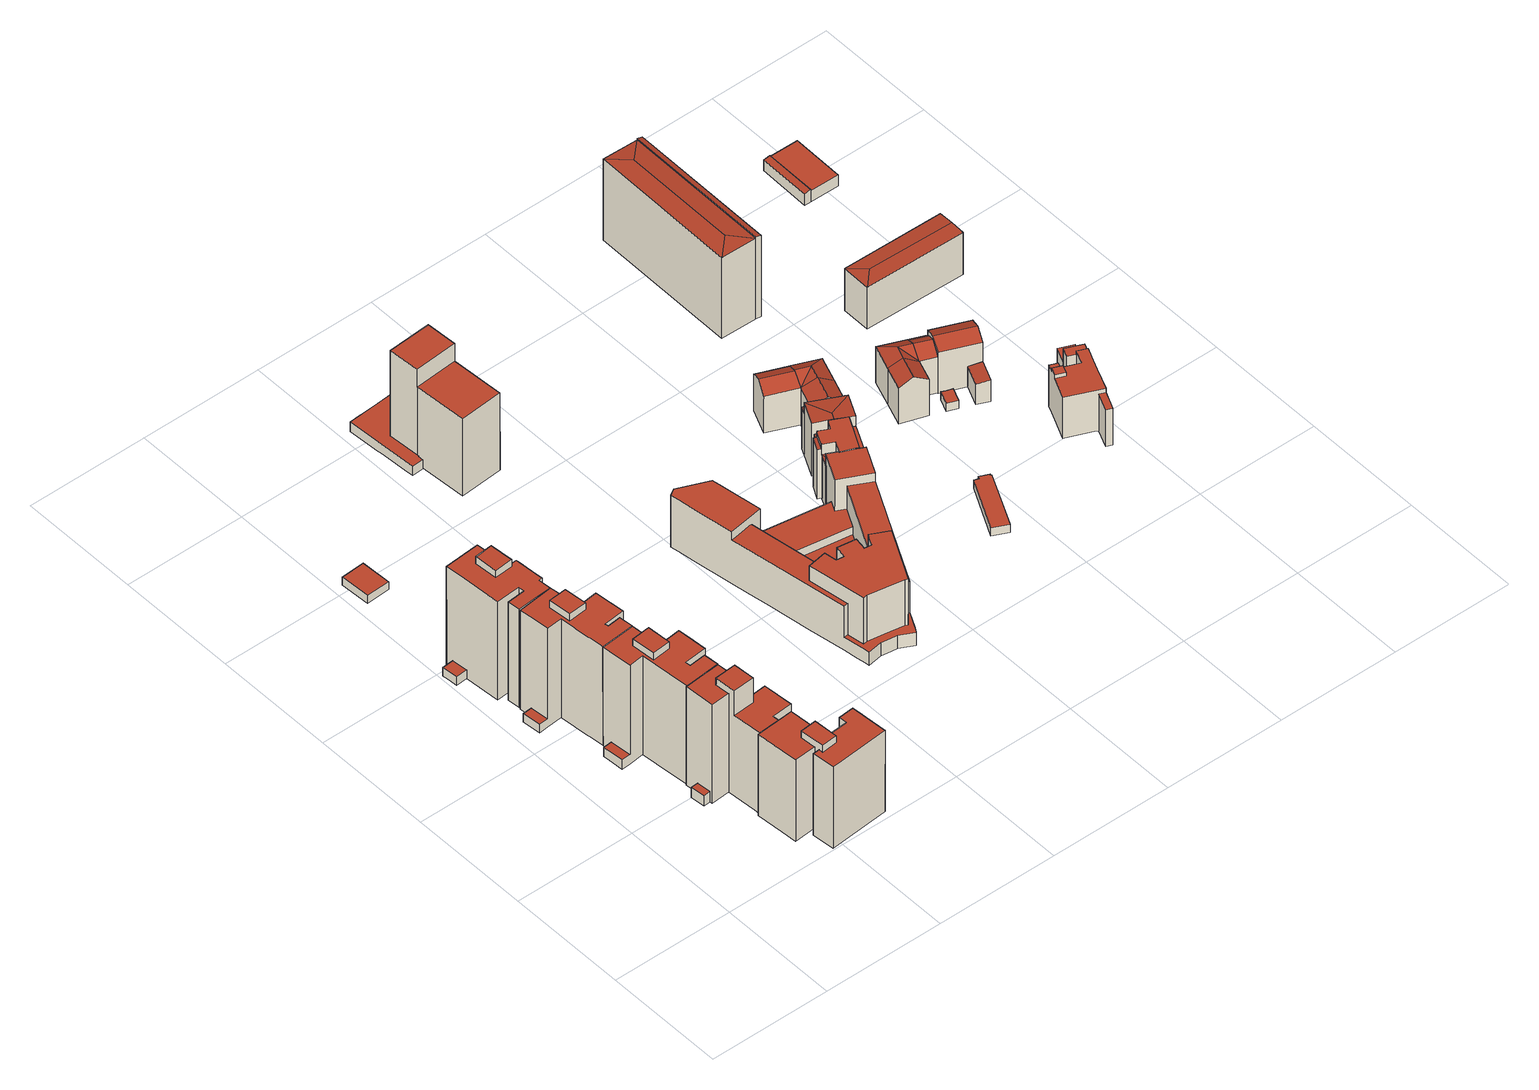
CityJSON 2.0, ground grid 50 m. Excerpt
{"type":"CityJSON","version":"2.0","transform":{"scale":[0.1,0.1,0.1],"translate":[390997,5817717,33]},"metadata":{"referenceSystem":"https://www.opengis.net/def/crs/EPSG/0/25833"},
"CityObjects":{
"building1":{"type":"Building","attributes":{"function":"1341","roofType":"1000","measuredHeight":48.97},"address":[{"locality":"Berlin","thoroughfareNumber":"115","thoroughfareName":"Lindenstr."}],"geometry":[{"type":"MultiSurface","lod":"2","boundaries":[[[0,1,2,3,4,5,6,7]],[[8,9,10,11]],[[12,13,14,15,16,17,18]],[[19,20,21,22,23]],[[24,25,26,27]],[[28,4,3,2,15,14,13]],[[10,29,25,24,30,11]],[[31,32,33,34,35,9,8]],[[23,36,37,38,39,0,7,19]],[[39,38,37,40,41,42,43,44,45]],[[35,34,46,47]],[[48,49,50,43,42]],[[21,20,6,5]],[[51,52,50,49]],[[53,54,55,52,51]],[[56,47,46,57,58]],[[27,26,55,54,53]],[[18,17,16,58,57,33,32,31]],[[7,6,20,19]],[[57,46,34,33]],[[29,10,9,35,47,56,58,16,15,2,1,0,39,45,44,43,50,52,55,26,25]],[[51,49,48,42,41,40,37,36,23,22,21,5,4,28,13,12,18,31,8,11,30,24,27,53]]],"semantics":{"surfaces":[{"type":"WallSurface"},{"type":"RoofSurface"},{"type":"GroundSurface"}],"values":[0,0,0,0,0,0,0,0,0,0,0,0,0,0,0,0,0,0,1,1,1,2]}}]},
"building2":{"type":"Building","attributes":{"function":"1341","roofType":"1000","measuredHeight":49.03},"address":[{"locality":"Berlin","thoroughfareNumber":"114","thoroughfareName":"Lindenstr."}],"geometry":[{"type":"MultiSurface","lod":"2","boundaries":[[[59,60,61,62,63,64,65,66]],[[67,68,69,70,71,72,73,74]],[[75,76,77,78,61,60,59]],[[79,80,81,82,83,67,74,84]],[[66,65,64,85,86,87,88]],[[83,82,81,89,90,91,92,93,94]],[[84,95,96,97,79]],[[98,99,100,63,62]],[[101,102,103,104,105]],[[105,104,106,107]],[[108,109,103,102,101]],[[86,85,100,99]],[[110,71,70,69,78,77,76]],[[111,112,113,114]],[[91,107,106,115,92]],[[113,116,109,108,117,114]],[[87,112,111,88]],[[96,95,73,72]],[[64,63,100,85]],[[113,112,87,86,99,98,62,61,78,69,68,67,83,94,93,92,115,106,104,103,109,116]],[[74,73,95,84]],[[72,71,110,76,75,59,66,88,111,114,117,108,101,105,107,91,90,89,81,80,79,97,96]]],"semantics":{"surfaces":[{"type":"WallSurface"},{"type":"RoofSurface"},{"type":"GroundSurface"}],"values":[0,0,0,0,0,0,0,0,0,0,0,0,0,0,0,0,0,0,1,1,1,2]}}]},
"building3":{"type":"Building","attributes":{"function":"1341","roofType":"1000","measuredHeight":48.98},"address":[{"locality":"Berlin","thoroughfareNumber":"116","thoroughfareName":"Lindenstr."}],"geometry":[{"type":"MultiSurface","lod":"2","boundaries":[[[118,119,120,121,122,123,124,125,126,127,128,129,130,131,132,133,134]],[[128,135,136,129]],[[129,136,137,130]],[[138,139,140,134,133,141,142,143]],[[123,144,145,146,147,124]],[[148,149,150,151,152,153]],[[125,124,147,146,154,155,156,157,158]],[[120,159,160,121]],[[151,155,154,143,142,141,133,132,131,161,153,152]],[[138,162,163,164,122,121,160,165,166,118,134,140,139]],[[130,137,161,131]],[[167,135,128,127]],[[118,166,168,119]],[[156,150,149,148,169,126,125,158,157]],[[126,169,167,127]],[[170,145,144,123,122,164,163,162]],[[119,168,159,120]],[[151,150,156,155]],[[145,170,162,138,143,154,146]],[[159,168,166,165,160]],[[167,169,148,153,161,137,136,135]]],"semantics":{"surfaces":[{"type":"GroundSurface"},{"type":"WallSurface"},{"type":"RoofSurface"}],"values":[0,1,1,1,1,1,1,1,1,1,1,1,1,1,1,1,1,2,2,2,2]}}]},
"building4":{"type":"Building","attributes":{"function":"1341","roofType":"1000","measuredHeight":48.84},"address":[{"locality":"Berlin","thoroughfareNumber":"113","thoroughfareName":"Lindenstr."}],"geometry":[{"type":"MultiSurface","lod":"2","boundaries":[[[171,172,173,174]],[[175,176,177,178]],[[179,180,181,182]],[[183,184,185,186,187]],[[188,189,190,191]],[[192,193,184,183]],[[194,195,176,175]],[[196,197,198,199,200]],[[201,202,193,192]],[[203,204,205,206,207,208]],[[190,180,179,209,191]],[[210,211,212,172,171]],[[194,213,214,200,199,215,216,195]],[[177,217,202,201,178]],[[218,204,203,208,219,220,221]],[[186,185,222,223,224,225,226,187]],[[227,221,220,219,228,174,173,229,230,231]],[[232,207,206,205,182,181,189,188,225,224,223]],[[229,212,211,198,197,196,227,231,230]],[[182,205,204,218,221,227,196,200,214,213,194,175,178,201,192,183,187,226,225,188,191,209,179]],[[173,172,212,229]],[[189,181,180,190]],[[174,228,219,208,207,232,223,222,185,184,193,202,217,177,176,195,216,215,199,198,211,210,171]]],"semantics":{"surfaces":[{"type":"WallSurface"},{"type":"GroundSurface"},{"type":"RoofSurface"}],"values":[0,0,0,0,0,0,0,0,0,0,0,0,0,0,0,0,0,0,0,1,2,2,2]}}]},
"building5":{"type":"Building","attributes":{"function":"1341","roofType":"1000","measuredHeight":40.94},"address":[{"locality":"Berlin","thoroughfareNumber":"1","thoroughfareName":"Brandesstr."}],"geometry":[{"type":"MultiSurface","lod":"2","boundaries":[[[233,234,235,236]],[[237,238,239,240,241,242,243,244,245,246]],[[247,248,249,250,251,252]],[[253,254,255,256]],[[257,258,250,249]],[[243,242,259,260]],[[261,262,263,264,265,266]],[[246,245,254,253]],[[247,252,239,238]],[[233,267,268,265,264,269,270,234]],[[236,235,271,272]],[[256,255,261,266]],[[272,271,260,259,273,274,275,258,257]],[[274,273,241,240]],[[256,266,265,268,267,233,236,272,257,249,248,247,238,237,246,253]],[[263,262,261,255,254,245,244,243,260,271,235,234,270,269,264]],[[258,275,274,240,239,252,251,250]],[[273,259,242,241]]],"semantics":{"surfaces":[{"type":"WallSurface"},{"type":"GroundSurface"},{"type":"RoofSurface"}],"values":[0,0,0,0,0,0,0,0,0,0,0,0,0,0,1,2,2,2]}}]},
"building6":{"type":"Building","attributes":{"function":"2581","roofType":"1000","measuredHeight":3.59},"address":[{"locality":"Berlin","thoroughfareNumber":"111A","thoroughfareName":"Lindenstr."}],"geometry":[{"type":"MultiSurface","lod":"2","boundaries":[[[276,277,278,279]],[[278,280,281,279]],[[277,282,280,278]],[[276,283,282,277]],[[279,281,283,276]],[[282,283,281,280]]],"semantics":{"surfaces":[{"type":"GroundSurface"},{"type":"WallSurface"},{"type":"RoofSurface"}],"values":[0,1,1,1,1,2]}}]},
"building7":{"type":"Building","attributes":{"function":"1301","roofType":"1000","measuredHeight":43.67},"address":[{"locality":"Berlin","thoroughfareNumber":"1","thoroughfareName":"Neuenburger Str."}],"geometry":[{"type":"MultiSurface","lod":"2","boundaries":[[[284,285,286,287]],[[288,289,290,291]],[[292,293,291,294]],[[285,292,294,286]],[[289,295,296,290]],[[295,297,287,296]],[[293,284,297,288]],[[294,291,287,286]],[[291,290,296,287]],[[292,285,284,293]],[[288,297,295,289]]],"semantics":{"surfaces":[{"type":"WallSurface"},{"type":"GroundSurface"},{"type":"RoofSurface"}],"values":[0,0,0,0,0,0,0,1,1,2,2]}}]},
"building8":{"type":"Building","attributes":{"function":"2361","roofType":"1000","measuredHeight":4.18},"address":[{"locality":"Berlin","thoroughfareNumber":"7","thoroughfareName":"Lindenstr."}],"geometry":[{"type":"MultiSurface","lod":"2","boundaries":[[[298,299,300,301,302,303,304,305,306,307,308,309,310,311,312,313,314,315,316]],[[317,318,319,320,321,322,323,324,325,326,327,328,329,330,331,332,333,334,335,336,337]],[[315,328,327,316]],[[299,325,324,300]],[[304,320,319,305]],[[300,324,323,301]],[[313,330,329,314]],[[323,322,321,303,302,301]],[[316,327,326,298]],[[333,332,331,312,311]],[[311,310,309,317,337,336,335,334,333]],[[314,329,328,315]],[[298,326,325,299]],[[309,308,307,306,305,319,318,317]],[[303,321,320,304]],[[312,331,330,313]]],"semantics":{"surfaces":[{"type":"GroundSurface"},{"type":"RoofSurface"},{"type":"WallSurface"}],"values":[0,1,2,2,2,2,2,2,2,2,2,2,2,2,2,2]}}]},
"building9":{"type":"Building","attributes":{"function":"1499","roofType":"1000","measuredHeight":27.24},"address":[{"locality":"Berlin","thoroughfareNumber":"149","thoroughfareName":"Alte Jakobstr."},{"locality":"Berlin","thoroughfareNumber":"148","thoroughfareName":"Alte Jakobstr."},{"locality":"Berlin","thoroughfareNumber":"1","thoroughfareName":"Lindenstr."}],"geometry":[{"type":"MultiSurface","lod":"2","boundaries":[[[338,339,340,341,342,343,344,345,346,347,348,349,350,351,352,353,354,355,356,357,358,359,360,361,362,363]],[[364,365,366,367,368,369,370,371,372,373]],[[374,375,376,377,378,379,380,381,382,383,384]],[[382,381,385,386]],[[387,388,389,390,391,392,393,394,395,396,397]],[[398,399,400,401,402]],[[403,404,405,406,407,408,409]],[[357,410,411,358]],[[412,413,371,370]],[[414,415,416,417,418,419,420,421,403,409,393,392,386,385]],[[338,363,422,423,424,425,426,427,339]],[[369,368,367,366,428,429]],[[430,431,432,424,423,422,363,362,433,434]],[[435,436,437,375,374,384,383]],[[438,439,440,441,442,432,431,430]],[[443,444,421,420,419,445,446,447,448]],[[448,449,399,398,450,413,412,439,438,406,405,444,443]],[[451,452,453,454,455,456,457,458]],[[459,460,461,415,414]],[[364,373,454,453,452]],[[458,457,456,378,377]],[[462,463,397,396,395,464,465,361,360,359,466,467]],[[411,462,467,466,359,358]],[[344,343,468,469]],[[470,471,347,346]],[[346,345,344,469,472,470]],[[389,388,473,474,475,410,357,356,355,354,353,352,351,350,349,348,347,471,476,437,436,435]],[[361,465,464,434,433,362]],[[477,478,479,480]],[[428,481,468,343,342,341,340,339,427,426,425,442,441,482,429]],[[400,480,479,402,401]],[[461,460,459,478,477]],[[425,424,432,442]],[[411,410,475,474,473,388,387,397,463,462]],[[451,458,377,376,375,437,476,471,470,472,469,468,481,428,366,365,364,452]],[[418,417,416,415,461,477,480,400,399,449,448,447,446,445,419]],[[454,373,372,371,413,450,398,402,479,478,459,414,385,381,380,379,378,456,455]],[[405,404,403,421,444]],[[435,383,382,386,392,391,390,389]],[[464,395,394,393,409,408,407,406,438,430,434]],[[429,482,441,440,439,412,370,369]]],"semantics":{"surfaces":[{"type":"GroundSurface"},{"type":"WallSurface"},{"type":"RoofSurface"}],"values":[0,1,1,1,1,1,1,1,1,1,1,1,1,1,1,1,1,1,1,1,1,1,1,1,1,1,1,1,1,1,1,1,2,2,2,2,2,2,2,2,2]}}]},
"building10":{"type":"Building","attributes":{"roofType":"1000","measuredHeight":25.23},"address":[{"country":"Germany","locality":"Berlin"}],"geometry":[{"type":"Solid","lod":"2","boundaries":[[[[483,484,485,486,487,488,489]],[[490,491,492,493]],[[494,495,496,497,498,499,500]],[[501,502,503,504]],[[505,506,507,508]],[[509,502,501,510,511,506,505,512,491,490,513,489,488,496,495]],[[514,510,501,504,515,516,517]],[[496,488,487,497]],[[498,486,485,499]],[[513,518,519,520,521,483,489]],[[522,523,507,506,511,524,525]],[[502,509,526,503]],[[505,508,527,528,529,530,531,492,491,512]],[[513,490,493,518]],[[532,533,527,508,507,523]],[[532,523,522,534]],[[492,519,518,493]],[[535,526,509,495,494,536,537,538,539]],[[515,539,538,516]],[[534,522,525,524,514,517,516,538,537,536,494,500,499,485,484,483,521,520,531,530,529,528,540]],[[487,486,498,497]],[[519,492,531,520]],[[535,539,515,504]],[[511,510,514,524]],[[533,532,534,540]],[[503,526,535,504]],[[527,533,540,528]]]],"semantics":{"surfaces":[{"type":"WallSurface"},{"type":"RoofSurface"},{"type":"GroundSurface"}],"values":[[0,0,0,0,0,1,0,0,0,0,0,0,0,0,1,0,1,0,0,2,1,0,1,0,0,1,0]]}}]},
"building11":{"type":"Building","attributes":{"function":"1231","roofType":"1130","measuredHeight":25.34},"address":[{"locality":"Berlin","thoroughfareNumber":"146","thoroughfareName":"Alte Jakobstr."}],"geometry":[{"type":"MultiSurface","lod":"2","boundaries":[[[541,542,543,544]],[[545,546,542,547]],[[548,549,550,551,552]],[[553,541,544,554]],[[547,553,554,555]],[[546,548,552,543]],[[550,545,555,551]],[[554,544,543,555]],[[552,551,555,543]],[[553,542,541]],[[556,546,545]],[[549,556,545,550]],[[548,546,556,549]],[[547,542,553]]],"semantics":{"surfaces":[{"type":"WallSurface"},{"type":"GroundSurface"},{"type":"RoofSurface"}],"values":[0,0,0,0,0,0,0,1,1,2,2,2,2,2]}}]},
"building12":{"type":"Building","attributes":{"function":"2599","roofType":"1000","measuredHeight":3.63},"address":[{"locality":"Berlin","thoroughfareNumber":"97","thoroughfareName":"Gitschiner Str."}],"geometry":[{"type":"MultiSurface","lod":"2","boundaries":[[[557,558,559,560]],[[561,562,563,564]],[[564,563,565,566]],[[567,568,569,570]],[[570,569,562,561]],[[566,565,558,557]],[[571,572,568,567]],[[560,559,572,571]],[[569,568,572,559,558,565,563,562]],[[566,557,560,571,567,570,561,564]]],"semantics":{"surfaces":[{"type":"WallSurface"},{"type":"GroundSurface"},{"type":"RoofSurface"}],"values":[0,0,0,0,0,0,0,0,1,2]}}]},
"building13":{"type":"Building","attributes":{"function":"1231","measuredHeight":19.9},"address":[{"locality":"Berlin","thoroughfareNumber":"9","thoroughfareName":"Neuenburger Str."},{"locality":"Berlin","thoroughfareNumber":"145","thoroughfareName":"Alte Jakobstr."}],"geometry":[{"type":"MultiSurface","lod":"2","boundaries":[[[573,574,575,576]],[[574,577,578,579]],[[580,577,574,573]],[[581,582,583,584]],[[585,586,582,581]],[[584,587,588,589]],[[590,591,586,585]],[[592,584,589]],[[593,592,589,594]],[[593,590,595,592]],[[595,584,592]],[[589,588,596,594]],[[597,598,581]],[[583,582,586,591,576,575]],[[584,583,575,574]],[[596,588,587,579,578]],[[595,597,584]],[[591,590,573,576]],[[585,598,590]],[[594,596,578,577]],[[587,584,574,579]],[[593,594,577,580]],[[590,593,580,573]]],"semantics":{"surfaces":[{"type":"GroundSurface"},{"type":"RoofSurface"},{"type":"WallSurface"}],"values":[0,0,0,1,1,1,1,1,1,1,1,1,2,2,2,2,2,2,2,2,2,2,2]}}]},
"building14":{"type":"Building","attributes":{"function":"1231","measuredHeight":19.92},"address":[{"locality":"Berlin","thoroughfareNumber":"168","thoroughfareName":"Alte Jakobstr."},{"locality":"Berlin","thoroughfareNumber":"10","thoroughfareName":"Neuenburger Str."}],"geometry":[{"type":"MultiSurface","lod":"2","boundaries":[[[599,600,601,602]],[[603,604,605]],[[606,604,607,608]],[[609,610,611,599,602,612]],[[613,614,615,616,617]],[[600,613,617,601]],[[618,606,608,619]],[[620,621,605]],[[604,609,612,607]],[[615,618,619,616]],[[619,601,617,616]],[[612,602,601,607]],[[608,607,601,619]],[[622,600,623]],[[611,621,600,599]],[[618,615,614,622]],[[623,600,620]],[[609,604,603,610]],[[622,614,613,600]],[[610,603,621,611]],[[606,618,622,623]],[[606,623,620,604]]],"semantics":{"surfaces":[{"type":"WallSurface"},{"type":"GroundSurface"},{"type":"RoofSurface"}],"values":[0,0,0,0,0,0,0,0,0,0,1,1,1,2,2,2,2,2,2,2,2,2]}}]},
"building15":{"type":"Building","attributes":{"function":"2366","roofType":"1000","measuredHeight":3.54},"address":[{"locality":"Berlin","thoroughfareNumber":"11","thoroughfareName":"Neuenburger Str."}],"geometry":[{"type":"MultiSurface","lod":"2","boundaries":[[[624,625,626,627,628]],[[629,627,626,630]],[[631,628,627,629]],[[630,626,625,632]],[[632,625,624,633]],[[633,624,628,631]],[[630,632,633,631,629]]],"semantics":{"surfaces":[{"type":"GroundSurface"},{"type":"WallSurface"},{"type":"RoofSurface"}],"values":[0,1,1,1,1,1,2]}}]},
"building16":{"type":"Building","attributes":{"function":"1221","measuredHeight":38.54},"address":[{"locality":"Berlin","thoroughfareNumber":"144","thoroughfareName":"Alte Jakobstr."},{"locality":"Berlin","thoroughfareNumber":"24","thoroughfareName":"Neuenburger Str."}],"geometry":[{"type":"MultiSurface","lod":"2","boundaries":[[[634,635,636,637]],[[638,639,636,635]],[[640,641,642,643]],[[644,645,641,640]],[[646,647,648,649]],[[640,643,644]],[[645,642,641]],[[649,648,636,639]],[[642,645,637,636]],[[644,643,635,634]],[[648,647,643,642]],[[647,646,638,635]],[[646,649,639,638]],[[645,644,634,637]]],"semantics":{"surfaces":[{"type":"GroundSurface"},{"type":"RoofSurface"},{"type":"WallSurface"}],"values":[0,0,1,1,1,1,1,2,2,2,2,2,2,2]}}]},
"building17":{"type":"Building","attributes":{"function":"1499","measuredHeight":9.99},"address":[{"locality":"Berlin","thoroughfareNumber":"11","thoroughfareName":"Neuenburger Str."}],"geometry":[{"type":"MultiSurface","lod":"2","boundaries":[[[650,651,652,653]],[[654,655,656,657]],[[652,651,657,656]],[[651,650,654,657]],[[650,653,655,654]],[[653,652,656,655]]],"semantics":{"surfaces":[{"type":"RoofSurface"},{"type":"GroundSurface"},{"type":"WallSurface"}],"values":[0,1,2,2,2,2]}}]},
"building18":{"type":"Building","attributes":{"function":"1231","measuredHeight":21.54},"address":[{"locality":"Berlin","thoroughfareNumber":"11","thoroughfareName":"Neuenburger Str."}],"geometry":[{"type":"MultiSurface","lod":"2","boundaries":[[[658,659,660,656,661]],[[662,658,661,612]],[[660,663,664,656]],[[663,665,662,612,664]],[[663,660,659,665]],[[665,659,658,662]],[[664,612,661,656]]],"semantics":{"surfaces":[{"type":"WallSurface"},{"type":"RoofSurface"},{"type":"GroundSurface"}],"values":[0,0,0,0,1,1,2]}}]},
"building19":{"type":"Building","attributes":{"function":"1711","roofType":"1000","measuredHeight":20.79},"address":[{"locality":"Berlin","thoroughfareNumber":"13","thoroughfareName":"Neuenburger Str."}],"geometry":[{"type":"MultiSurface","lod":"2","boundaries":[[[666,667,668,669,670,671,672,673,674,675,676,677,678,679,680,681,682,683,684,685,686,687,688,689,690,691,692]],[[693,694,695,696,697]],[[698,699,700,701]],[[702,703,704,705,706]],[[707,708,709,710]],[[711,712,713,714]],[[715,716,717,718,719,720,721,722,723,724,725,726,727,728,729,730]],[[669,726,725,670]],[[670,725,724,731,732,671]],[[693,705,704,703,733,677,676,734,694]],[[730,699,698,715]],[[678,710,709,679]],[[688,714,713,689]],[[673,672,671,732,731,724,723,722,735,736]],[[737,717,716,738,739,692,691,690,712,711]],[[682,740,702,706,683]],[[674,741,696,695,742,675]],[[675,742,695,694,734,676]],[[702,740,682,681,707,710,678,677,733,703]],[[696,721,720,697]],[[728,701,700,729]],[[679,709,708,680]],[[680,708,707,681]],[[692,739,738,716,715,698,701,728,727,726,669,668,667,666]],[[674,673,736,735,722,721,696,741]],[[729,700,699,730]],[[689,713,712,690]],[[719,718,717,737,711,714,688,687,686,685,684,683,706,705,693,697,720]]],"semantics":{"surfaces":[{"type":"GroundSurface"},{"type":"RoofSurface"},{"type":"WallSurface"}],"values":[0,1,1,1,1,1,1,2,2,2,2,2,2,2,2,2,2,2,2,2,2,2,2,2,2,2,2,2]}}]},
"building20":{"type":"Building","attributes":{"function":"2121","measuredHeight":19.88},"address":[{"locality":"Berlin","thoroughfareNumber":"170","thoroughfareName":"Alte Jakobstr."},{"locality":"Berlin","thoroughfareNumber":"169","thoroughfareName":"Alte Jakobstr."}],"geometry":[{"type":"MultiSurface","lod":"2","boundaries":[[[743,744,745]],[[746,744,743,747]],[[747,743,745,748]],[[749,750,751,752]],[[745,744,752,751]],[[746,747,748,750,749]],[[744,746,749,752]],[[748,745,751,750]]],"semantics":{"surfaces":[{"type":"RoofSurface"},{"type":"GroundSurface"},{"type":"WallSurface"}],"values":[0,0,0,1,2,2,2,2]}}]},
"building21":{"type":"Building","attributes":{"function":"1165","roofType":"1130","measuredHeight":5.72},"address":[{"locality":"Berlin","thoroughfareNumber":"173","thoroughfareName":"Alte Jakobstr."},{"locality":"Berlin","thoroughfareNumber":"172","thoroughfareName":"Alte Jakobstr."}],"geometry":[{"type":"MultiSurface","lod":"2","boundaries":[[[753,754,755,756]],[[757,758,759,760]],[[761,753,756,762]],[[758,763,764,759]],[[763,765,762,764]],[[754,766,760,755]],[[765,757,766,761]],[[759,764,762,760]],[[756,755,760,762]],[[753,761,766,754]],[[758,757,765,763]]],"semantics":{"surfaces":[{"type":"WallSurface"},{"type":"GroundSurface"},{"type":"RoofSurface"}],"values":[0,0,0,0,0,0,0,1,1,2,2]}}]}
},
"vertices":[
[207,749,472],[201,809,472],[196,875,472],[196,874,58],[196,874,15],[199,836,15],[199,836,58],[207,749,58],[356,762,15],[356,762,472],[440,770,472],[440,770,15],[340,848,15],[336,887,15],[336,887,58],[336,887,472],[342,821,472],[342,821,58],[342,821,15],[170,746,58],[163,833,58],[163,833,15],[165,805,15],[170,746,15],[450,648,15],[450,648,472],[358,640,472],[358,640,15],[258,880,15],[443,732,472],[443,732,15],[351,822,15],[351,822,472],[351,822,504],[359,725,504],[359,725,472],[207,749,15],[269,755,15],[269,755,58],[269,755,472],[280,633,15],[282,612,15],[287,550,15],[287,550,472],[282,612,472],[280,633,472],[284,718,504],[284,718,472],[365,557,15],[434,563,15],[434,563,472],[428,625,15],[428,625,472],[360,619,15],[360,619,58],[360,619,472],[281,756,472],[276,815,504],[276,815,472],
[255,1143,14],[255,1143,52],[255,1143,472],[185,1135,472],[185,1135,504],[259,1143,504],[259,1143,472],[259,1143,14],[114,1063,472],[108,1127,472],[101,1189,472],[101,1189,52],[101,1189,14],[106,1138,14],[106,1138,52],[114,1063,52],[253,1154,14],[248,1205,14],[248,1205,52],[248,1205,472],[76,1059,14],[114,1063,14],[178,1069,14],[178,1069,52],[178,1069,472],[76,1059,52],[269,1049,504],[269,1049,472],[266,1078,472],[266,1078,14],[190,945,14],[192,932,14],[198,875,14],[198,875,472],[192,932,472],[190,945,472],[69,1135,52],[69,1135,14],[70,1123,14],[191,1071,472],[194,1042,472],[194,1042,504],[276,940,14],[276,940,52],[276,941,472],[331,946,472],[331,946,14],[337,889,472],[337,889,14],[274,954,14],[274,954,472],[164,1196,14],[347,1087,14],[347,1087,472],[360,963,472],[360,963,14],[281,883,472],[279,954,472],[279,954,14],
[291,437,15],[262,434,15],[257,494,15],[287,496,15],[283,550,15],[433,562,15],[438,498,15],[452,499,15],[457,439,15],[540,446,15],[550,323,15],[466,317,15],[468,292,15],[380,285,15],[378,310,15],[369,432,15],[292,426,15],[550,323,390],[466,317,390],[468,292,390],[292,426,472],[292,426,390],[292,426,62],[369,432,62],[369,432,390],[369,432,472],[433,562,62],[433,562,472],[438,498,472],[438,498,62],[459,412,390],[459,412,472],[459,412,504],[371,405,504],[371,405,472],[371,405,390],[364,492,472],[364,492,504],[452,499,504],[452,499,472],[452,499,390],[257,494,62],[287,496,62],[380,285,390],[283,550,472],[283,550,390],[283,550,62],[288,486,62],[291,437,62],[540,446,390],[262,434,62],[457,439,390],[359,556,472],
[141,1361,472],[141,1361,504],[134,1456,504],[134,1456,472],[243,1257,16],[243,1257,472],[247,1206,472],[247,1206,16],[7,1476,16],[7,1476,54],[54,1480,54],[54,1480,16],[171,1251,16],[171,1251,472],[169,1276,472],[169,1276,54],[169,1276,16],[59,1415,16],[59,1415,54],[13,1411,54],[13,1411,16],[97,1245,16],[97,1245,472],[257,1258,16],[257,1258,472],[215,1378,16],[215,1378,54],[215,1378,472],[247,1380,472],[247,1380,16],[101,1194,16],[101,1194,472],[197,1520,54],[197,1520,16],[51,1509,16],[51,1509,54],[51,1509,472],[197,1520,472],[10,1446,16],[162,1363,472],[216,1367,472],[216,1367,504],[255,1283,16],[248,1370,16],[248,1370,472],[255,1283,472],[175,1200,472],[199,1491,16],[202,1461,472],[202,1461,54],[202,1461,16],[148,1274,472],[71,1268,472],[71,1268,54],[71,1268,16],[148,1274,16],[208,1462,16],[155,1458,472],[208,1462,504],[208,1462,472],[208,1462,54],[56,1450,472],
[459,2,13],[459,2,390],[451,94,390],[451,94,13],[536,183,13],[527,296,13],[527,296,390],[536,183,390],[536,183,422],[544,84,422],[544,84,390],[542,102,390],[540,128,390],[540,128,13],[372,284,13],[381,171,13],[386,109,13],[386,109,390],[381,171,390],[372,284,390],[632,135,13],[632,135,390],[630,169,390],[630,169,13],[476,116,13],[476,116,390],[479,79,422],[479,79,390],[693,174,390],[696,140,390],[698,114,390],[705,22,390],[705,22,13],[693,174,13],[485,4,13],[642,17,13],[642,17,390],[485,4,390],[478,96,390],[478,96,13],[471,178,422],[471,178,390],[475,123,390],
[141,1909,14],[45,1904,14],[38,2027,14],[134,2033,14],[38,2027,50],[134,2033,50],[45,1904,50],[141,1909,50],
[605,2303,455],[596,2431,455],[596,2431,15],[605,2303,15],[780,2316,373],[795,2102,373],[795,2101,15],[780,2316,15],[772,2442,455],[780,2316,455],[772,2442,15],[620,2089,373],[620,2089,15],[605,2303,373],
[603,2422,16],[609,2320,16],[630,2322,16],[632,2298,16],[611,2296,16],[602,2296,16],[603,2273,16],[556,2270,16],[555,2292,16],[546,2418,16],[545,2434,16],[536,2568,16],[758,2583,16],[842,2589,16],[853,2420,16],[769,2414,16],[767,2449,16],[674,2443,16],[676,2427,16],[536,2568,58],[546,2418,58],[556,2270,58],[603,2273,58],[602,2296,58],[611,2296,58],[632,2298,58],[630,2322,58],[609,2320,58],[603,2422,58],[676,2427,58],[674,2443,58],[767,2449,58],[769,2414,58],[853,2420,58],[851,2455,58],[842,2589,58],[758,2583,58],[665,2577,58],[592,2572,58],[583,2572,58],
[1536,1254,13],[1635,1202,13],[1576,1087,13],[1350,648,13],[1314,578,13],[1304,560,13],[1248,589,13],[1222,593,13],[1181,599,13],[1122,590,13],[1120,609,13],[1115,640,13],[1106,699,13],[1083,848,13],[1055,1025,13],[1041,1118,13],[1030,1186,13],[1004,1353,13],[994,1418,13],[989,1452,13],[1016,1469,13],[1141,1416,13],[1150,1358,13],[1169,1239,13],[1472,1191,13],[1511,1266,13],[1307,606,73],[1309,609,73],[1333,657,73],[1333,657,75],[1333,657,111],[1333,657,216],[1417,819,216],[1417,819,285],[1309,609,285],[1307,606,285],[1124,702,75],[1124,702,73],[1134,637,73],[1135,632,73],[1135,632,285],[1134,637,285],[1102,845,285],[1098,869,285],[1098,869,216],[1124,702,216],[1124,702,111],[1177,882,285],[1177,882,216],[1145,1204,253],[1030,1186,253],[1030,1186,216],[1049,1189,216],[1080,1194,216],[1128,1201,216],[1128,1201,111],[1145,1204,111],[1174,1208,111],[1174,1208,216],[1174,1208,253],[1322,810,285],[1322,810,26],[1293,814,26],[1293,814,73],[1293,814,285],[1143,1102,75],[1191,1094,75],[1447,1053,75],[1447,1053,111],[1404,1060,111],[1191,1094,111],[1143,1102,111],[989,1452,253],[1016,1469,253],[1346,856,216],[1346,856,285],[1185,832,285],[1185,832,26],[1177,882,26],[1177,884,26],[1167,948,26],[1158,1008,26],[1158,1008,73],[1158,1008,75],[1511,1266,75],[1511,1266,111],[1511,1266,254],[1635,1202,254],[1635,1202,216],[1635,1202,111],[1350,648,73],[1350,648,216],[1451,1151,111],[1451,1151,216],[1451,1151,254],[1472,1191,75],[1472,1191,111],[1106,699,216],[1106,699,111],[1106,699,73],[1488,1132,111],[1488,1132,216],[1559,1095,216],[1576,1087,216],[1576,1087,254],[1404,969,73],[1404,969,75],[1320,982,26],[1355,977,26],[1361,976,26],[1404,969,26],[1346,856,26],[1331,827,285],[1217,624,73],[1296,611,73],[1296,611,216],[1296,611,285],[1226,623,285],[1151,635,285],[1151,635,216],[1151,635,73],[1217,827,285],[1217,827,73],[1217,826,26],[1141,1416,253],[1148,1375,253],[1169,1239,111],[1169,1239,75],[1141,1416,111],[1141,1416,216],[1304,560,73],[1248,589,73],[1181,599,73],[1122,590,73],[1222,593,73],[1004,1353,253],[998,1394,253],[994,1418,253],[1120,609,73],[1225,876,26],[1225,876,285],[1301,864,285],[1301,864,26],[1314,578,73],[1425,793,216],
[1557,1363,5],[1555,1363,5],[1544,1369,5],[1544,1369,231],[1555,1363,233],[1555,1363,257],[1557,1363,257],[1600,1343,257],[1619,1379,257],[1619,1379,204],[1600,1343,204],[1530,1308,5],[1530,1308,257],[1528,1309,257],[1528,1309,233],[1516,1315,231],[1516,1315,5],[1528,1309,5],[1548,1241,257],[1571,1285,257],[1571,1285,210],[1548,1241,204],[1683,1347,257],[1614,1213,257],[1614,1213,209],[1683,1347,209],[1528,1306,257],[1603,1218,257],[1607,1216,257],[1675,1351,257],[1558,1365,257],[1603,1218,5],[1505,1260,204],[1505,1260,5],[1548,1241,5],[1558,1365,204],[1577,1401,204],[1577,1401,5],[1558,1365,5],[1636,1204,5],[1636,1204,209],[1607,1216,5],[1614,1213,5],[1528,1306,210],[1704,1336,209],[1704,1336,5],[1683,1347,5],[1675,1351,5],[1619,1379,5],[1640,1209,209],[1652,1233,209],[1640,1209,5],[1528,1305,209],[1528,1306,5],[1528,1305,5],[1526,1301,5],[1526,1301,209],[1652,1233,5],
[1775,1476,203],[1751,1430,203],[1751,1430,11],[1775,1476,11],[1616,1499,255],[1751,1430,255],[1616,1499,203],[1704,1336,255],[1636,1371,259],[1569,1405,255],[1569,1405,11],[1704,1336,11],[1631,1528,203],[1631,1528,11],[1616,1499,11],[1649,1397,259],
[1998,989,52],[1998,989,15],[2000,993,15],[2000,993,52],[1832,795,52],[1832,795,15],[1893,765,15],[1893,765,52],[2002,986,15],[2002,986,52],[1957,1000,52],[1957,1000,15],[1940,1007,15],[1940,1007,52],[1963,1010,52],[1963,1010,15],
[1738,1721,13],[1700,1614,13],[1580,1665,13],[1625,1769,13],[1808,1568,13],[1774,1476,13],[1665,1516,13],[1846,1675,13],[1718,1665,215],[1601,1714,215],[1580,1665,184],[1700,1614,184],[1734,1708,194],[1619,1756,194],[1665,1516,184],[1719,1496,217],[1754,1591,217],[1738,1721,184],[1625,1769,184],[1773,1645,217],[1846,1675,184],[1808,1568,184],[1719,1667,217],[1774,1476,184],[1719,1668,217],[1728,1693,201],
[2144,1429,184],[2084,1454,184],[2084,1454,18],[2144,1429,18],[2115,1542,197],[2122,1559,184],[2107,1519,209],[2019,1602,184],[2122,1559,18],[2019,1602,18],[2187,1531,184],[2180,1514,197],[2165,1479,216],[2187,1531,18],[2052,1365,184],[1999,1383,216],[1947,1401,184],[1947,1401,18],[2052,1365,18],[1982,1497,184],[1982,1497,18],[2103,1507,216],[2102,1506,216],[2033,1476,216],[2052,1528,216],
[2130,1398,18],[2149,1390,18],[2171,1382,18],[2148,1327,18],[2107,1344,18],[2148,1327,55],[2171,1382,55],[2107,1344,55],[2149,1390,55],[2130,1398,55],
[1772,2712,20],[1920,2708,20],[1912,2091,20],[1764,2095,20],[1941,2707,20],[1934,2090,20],[1845,2636,401],[1839,2167,401],[1912,2091,395],[1920,2708,395],[1772,2712,395],[1764,2095,395],[1941,2707,395],[1920,2708,401],[1912,2091,401],[1934,2090,395],
[2203,1304,112],[2252,1283,118],[2288,1366,118],[2239,1387,112],[2203,1304,18],[2239,1387,18],[2288,1366,18],[2252,1283,18],
[2332,1470,207],[2310,1418,232],[2288,1366,207],[2332,1470,18],[2187,1531,207],[2143,1427,207],[2143,1427,18],[2165,1479,232],
[2359,1081,14],[2373,1113,14],[2377,1123,14],[2386,1143,14],[2417,1130,14],[2408,1109,14],[2414,1107,14],[2477,1080,14],[2500,1135,14],[2470,1148,14],[2486,1185,14],[2496,1180,14],[2510,1212,14],[2495,1219,14],[2502,1234,14],[2516,1227,14],[2537,1275,14],[2595,1250,14],[2554,1155,14],[2538,1118,14],[2514,1063,14],[2459,934,14],[2427,861,14],[2404,871,14],[2436,944,14],[2421,951,14],[2321,994,14],[2554,1155,187],[2486,1185,187],[2470,1148,187],[2500,1135,187],[2538,1118,187],[2359,1081,221],[2396,1065,221],[2409,1097,221],[2373,1113,221],[2537,1275,90],[2496,1180,90],[2516,1171,90],[2554,1155,90],[2595,1250,90],[2516,1227,48],[2502,1234,48],[2495,1219,48],[2510,1212,48],[2459,934,185],[2436,944,185],[2404,871,185],[2427,861,185],[2359,1081,204],[2321,994,204],[2459,934,204],[2496,1021,204],[2514,1063,204],[2538,1118,204],[2500,1135,204],[2477,1080,204],[2414,1107,204],[2408,1109,204],[2417,1130,204],[2386,1143,204],[2377,1123,204],[2373,1113,204],[2409,1097,204],[2396,1065,204],[2408,1109,187],[2408,1109,185],[2496,1180,48],[2486,1185,90],[2477,1080,187],[2477,1080,185],[2459,934,187],[2321,994,187],[2321,994,185],[2537,1275,48],[2500,1135,90],[2470,1148,90],
[2223,1872,217],[2166,1931,213],[2164,1814,213],[2579,1923,213],[2578,1864,217],[2578,1806,213],[2579,1923,18],[2578,1806,18],[2164,1814,18],[2165,1931,18],
[2542,2613,69],[2538,2399,69],[2538,2399,18],[2542,2613,18],[2419,2401,74],[2392,2401,69],[2392,2401,18],[2419,2401,18],[2423,2615,69],[2423,2615,18],[2397,2616,69],[2397,2616,18],[2423,2615,74],[2419,2401,69]
]}
